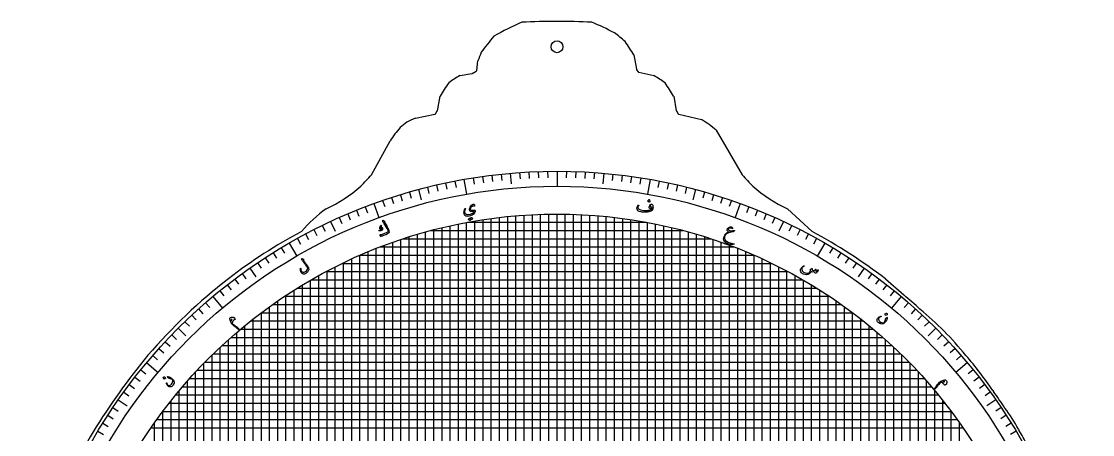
# Model space of a CAD drawing. Header units: millimetres. Extents: x -91 to 91, y -91 to 116.
# Drawn here: x -90.5 to 90.5, y 46 to 115.8 of the extents above; entities that cross this region are included whole.
import ezdxf

# ---------------------------------------------------------------- set-up
doc = ezdxf.new("R2010")
doc.units = ezdxf.units.MM
for name, color, linetype in [('CUT_INNER', 6, 'Continuous'), ('CUT_OUTER', 1, 'Continuous'), ('ENGRAVE', 7, 'Continuous'), ('ENGRAVE_FINE', 8, 'Continuous'), ('TEXT', 5, 'Continuous')]:
    doc.layers.add(name, color=color, linetype=linetype)

msp = doc.modelspace()

# ---------------------------------------------------------------- linework, layer by layer
at = {"layer": 'CUT_INNER'}
msp.add_circle((0, 111.5201), 1, dxfattribs=at)
at = {"layer": 'CUT_OUTER'}
for points in [[(-13.571, 107.5219), (-13.3567, 109.131), (-13.3558, 109.1353)], [(12.9646, 110.1482), (12.9654, 110.1446), (13.408, 107.7088)], [(-16.3927, 106.6609), (-16.389, 106.6617), (-14.3944, 106.9943)], [(-14.3447, 107.012), (-13.6453, 107.4114)], [(13.4355, 107.6456), (13.7184, 107.2682)], [(13.8066, 107.2116), (16.3357, 106.6618), (16.339, 106.661)], [(-20.2126, 100.7266), (-19.7677, 103.1703), (-19.7668, 103.1739)], [(19.7132, 103.1739), (19.714, 103.1703), (20.1589, 100.7266)], [(-23.9293, 99.4618), (-23.925, 99.463), (-20.6201, 100.1243)], [(-20.5209, 100.1942), (-20.2315, 100.6762)], [(20.1779, 100.6762), (20.4685, 100.1921)], [(20.5637, 100.1231), (24.4344, 99.2382), (24.438, 99.2371)], [(26.9122, 97.4372), (26.9143, 97.434), (31.2908, 89.9164), (31.3002, 89.9022)], [(-31.3579, 89.8973), (-31.3505, 89.9075), (-31.344, 89.9183), (-28.2062, 95.6336)], [(-33.1625, 87.9816), (-33.1534, 87.9892)], [(33.0988, 87.9892), (33.1079, 87.9815)], [(38.9443, 84.1671), (38.9479, 84.1648), (38.9511, 84.1621), (43.0982, 80.3506), (43.1099, 80.3409), (43.1225, 80.3324)], [(-43.1771, 80.3324), (-43.1645, 80.3409), (-43.1528, 80.3506)], [(55.4856, 72.3516), (58.6116, 69.6108)], [(73.6413, 53.4592), (73.7516, 53.3076)], [(77.9634, 46.9323), (78.0533, 46.7833)]]:
    msp.add_lwpolyline(points, dxfattribs=at)
for centre, radius, start, end in [((13.2759, 71.3484), 48.2956, 113.435707, 119.704569), ((-0.0276, -12.6557), 128.4514, 87.364646, 92.634712), ((-8.5389, 80.0714), 38.398, 61.636967, 67.946317), ((14.9912, 90.796), 34.1189, 138.737823, 144.523161), ((-1.4345, 98.3122), 19.1248, 47.43412, 54.38609), ((-9.3421, 97.2468), 25.7689, 30.043417, 36.011634), ((-0.6526, 105.09), 13.3317, 155.598756, 162.335926), ((-14.4191, 107.1423), 0.15, 279.466498, 299.730613), ((-13.7197, 107.5417), 0.15, 299.730613, 352.41143), ((13.5556, 107.7356), 0.15, 190.297429, 216.851373), ((13.8384, 107.3582), 0.15, 216.851373, 257.736063), ((3.6279, 89.574), 27.0605, 144.147671, 149.829693), ((-5.6034, 87.8884), 21.6521, 119.887588, 125.918921), ((3.597, 84.8821), 25.2325, 54.496649, 59.669827), ((-2.3998, 90.3985), 25.5381, 30.016514, 36.038682), ((-20.6495, 100.2714), 0.15, 281.315875, 329.022611), ((-20.3601, 100.7535), 0.15, 329.022611, 349.682173), ((20.3065, 100.7535), 0.15, 190.317827, 210.977389), ((20.5971, 100.2693), 0.15, 210.977389, 257.122481), ((-11.4588, 84.8392), 19.9247, 139.088721, 147.196513), ((-15.2396, 84.9446), 17.1666, 126.255185, 131.064306), ((-19.1272, 87.1252), 13.2383, 111.268617, 118.242256), ((7.8997, 73.9029), 30.2546, 51.066512, 56.863337), ((-56.2873, 111.556), 33.0238, 314.468744, 319.015735), ((48.9425, 104.687), 23.0182, 219.964056, 226.503589), ((-49.4321, 106.5003), 24.6504, 295.041999, 311.300756), ((49.3857, 106.5154), 24.6671, 228.70804, 244.957393), ((-24.3827, 64.0865), 24.8362, 126.048222, 139.091352), ((1.782, -2.8748), 94.5767, 118.383549, 127.30223), ((-1.7859, -2.8012), 94.4879, 52.690157, 61.622254), ((4.3668, -4.3089), 97.2912, 128.001266, 139.076135), ((0.7906, 0.9146), 89.7911, 47.601103, 49.912959), ((24.5699, 22.9173), 57.5731, 39.343478, 50.313144), ((21.5671, -15.0154), 117.3438, 140.627825, 148.391437), ((21.7013, 18.534), 62.5902, 33.917421, 40.781913), ((0.2776, 0.1968), 90.6598, 33.717281, 35.861354), ((55.2198, 35.0253), 25.6719, 27.633521, 37.130172), ((-13.0674, 6.2192), 76.7181, 148.3407, 159.668201), ((0.6612, 0.3881), 90.2333, 29.133298, 30.941981)]:
    msp.add_arc(centre, radius, start, end, dxfattribs=at)
at = {"layer": 'ENGRAVE'}
for points in [[(0, 90.5), (0, 87.9677)], [(-15.7152, 89.1251), (-15.2754, 86.6313)], [(-7.8876, 90.1556), (-7.73, 88.3538)], [(7.8876, 90.1556), (7.73, 88.3538)], [(15.7152, 89.1251), (15.2754, 86.6313)], [(-23.4231, 87.4163), (-22.955, 85.6692)], [(23.4231, 87.4163), (22.955, 85.6692)], [(-30.9528, 85.0422), (-30.0867, 82.6626)], [(0, -83.265), (0, 83.265)], [(30.9528, 85.0422), (30.0867, 82.6626)], [(-38.247, 82.0209), (-37.4825, 80.3816)], [(-13.8775, -82.1004), (-13.8775, 82.1004)], [(-6.9387, -82.9754), (-6.9387, 82.9754)], [(6.9387, -82.9754), (6.9387, 82.9754)], [(13.8775, -82.1004), (13.8775, 82.1004)], [(38.247, 82.0209), (37.4825, 80.3816)], [(-20.8163, -80.621), (-20.8163, 80.621)], [(20.8163, -80.621), (20.8163, 80.621)], [(-45.25, 78.3753), (-43.9839, 76.1823)], [(-27.755, -78.503), (-27.755, 78.503)], [(27.755, -78.503), (27.755, 78.503)], [(45.25, 78.3753), (43.9839, 76.1823)], [(-33.2771, 76.3263), (33.2771, 76.3263)], [(-34.6938, -75.6928), (-34.6938, 75.6928)], [(34.6938, -75.6928), (34.6938, 75.6928)], [(-51.9087, 74.1333), (-50.8712, 72.6516)], [(51.9087, 74.1333), (50.8712, 72.6516)], [(-41.6325, -72.1096), (-41.6325, 72.1096)], [(41.6325, -72.1096), (41.6325, 72.1096)], [(-58.1723, 69.327), (-56.5446, 67.3872)], [(-46.0265, 69.3875), (46.0265, 69.3875)], [(58.1723, 69.327), (56.5446, 67.3872)], [(-48.5712, -67.6306), (-48.5712, 67.6306)], [(48.5712, -67.6306), (48.5712, 67.6306)], [(-63.9932, 63.9932), (-62.7142, 62.7142)], [(63.9932, 63.9932), (62.7142, 62.7142)], [(-55.51, -62.0621), (-55.51, 62.0621)], [(-55.0746, 62.4488), (55.0746, 62.4488)], [(55.51, -62.0621), (55.51, 62.0621)], [(-69.327, 58.1723), (-67.3872, 56.5446)], [(69.327, 58.1723), (67.3872, 56.5446)], [(-62.4488, -55.0746), (-62.4488, 55.0746)], [(-62.0621, 55.51), (62.0621, 55.51)], [(62.4488, -55.0746), (62.4488, 55.0746)], [(-74.1333, 51.9087), (-72.6516, 50.8712)], [(74.1333, 51.9087), (72.6516, 50.8712)], [(-67.6306, 48.5712), (67.6306, 48.5712)]]:
    msp.add_lwpolyline(points, dxfattribs=at)
for radius in [90.5, 87.9677, 83.265]:
    msp.add_circle((0, 0), radius, dxfattribs=at)
at = {"layer": 'ENGRAVE_FINE'}
for points in [[(-17.2682, 88.8373), (-17.0611, 87.7719)], [(-14.1573, 89.3858), (-13.9875, 88.3139)], [(-12.5952, 89.6193), (-12.4441, 88.5446)], [(-11.0292, 89.8254), (-10.8969, 88.7483)], [(-9.4598, 90.0042), (-9.3464, 88.9249)], [(-6.313, 90.2795), (-6.2373, 89.1969)], [(-4.7364, 90.376), (-4.6796, 89.2922)], [(-3.1584, 90.4449), (-3.1205, 89.3603)], [(-1.5794, 90.4862), (-1.5605, 89.4011)], [(1.5794, 90.4862), (1.5605, 89.4011)], [(3.1584, 90.4449), (3.1205, 89.3603)], [(4.7364, 90.376), (4.6796, 89.2922)], [(6.313, 90.2795), (6.2373, 89.1969)], [(9.4598, 90.0042), (9.3464, 88.9249)], [(11.0292, 89.8254), (10.8969, 88.7483)], [(12.5952, 89.6193), (12.4441, 88.5446)], [(14.1573, 89.3858), (13.9875, 88.3139)], [(17.2682, 88.8373), (17.0611, 87.7719)], [(-24.9452, 86.9942), (-24.646, 85.951)], [(-21.8939, 87.8118), (-21.6314, 86.7587)], [(-20.3581, 88.1805), (-20.1139, 87.1231)], [(-18.816, 88.5224), (-18.5904, 87.4608)], [(18.816, 88.5224), (18.5904, 87.4608)], [(20.3581, 88.1805), (20.1139, 87.1231)], [(21.8939, 87.8118), (21.6314, 86.7587)], [(24.9452, 86.9942), (24.646, 85.951)], [(-29.4639, 85.5694), (-29.1106, 84.5433)], [(-27.966, 86.0706), (-27.6307, 85.0385)], [(-26.4596, 86.5456), (-26.1423, 85.5078)], [(26.4596, 86.5456), (26.1423, 85.5078)], [(27.966, 86.0706), (27.6307, 85.0385)], [(29.4639, 85.5694), (29.1106, 84.5433)], [(-35.3612, 83.3057), (-34.9371, 82.3067)], [(-33.9019, 83.9101), (-33.4954, 82.9039)], [(-32.4323, 84.489), (-32.0434, 83.4759)], [(32.4323, 84.489), (32.0434, 83.4759)], [(33.9019, 83.9101), (33.4954, 82.9039)], [(35.3612, 83.3057), (34.9371, 82.3067)], [(-36.8097, 82.6759), (-36.3683, 81.6844)], [(-16.653, -81.5827), (-16.653, 81.5827)], [(-15.2652, -81.8537), (-15.2652, 81.8537)], [(-15.1386, 81.8773), (15.1386, 81.8773)], [(-12.4897, -82.3229), (-12.4897, 82.3229)], [(-11.102, -82.5215), (-11.102, 82.5215)], [(-9.7142, -82.6964), (-9.7142, 82.6964)], [(-8.3265, -82.8476), (-8.3265, 82.8476)], [(-5.551, -83.0798), (-5.551, 83.0798)], [(-4.1633, -83.1609), (-4.1633, 83.1609)], [(-2.7755, -83.2187), (-2.7755, 83.2187)], [(-1.3878, -83.2534), (-1.3878, 83.2534)], [(1.3878, -83.2534), (1.3878, 83.2534)], [(2.7755, -83.2187), (2.7755, 83.2187)], [(4.1633, -83.1609), (4.1633, 83.1609)], [(5.551, -83.0798), (5.551, 83.0798)], [(8.3265, -82.8476), (8.3265, 82.8476)], [(9.7142, -82.6964), (9.7142, 82.6964)], [(11.102, -82.5215), (11.102, 82.5215)], [(12.4897, -82.3229), (12.4897, 82.3229)], [(15.2652, -81.8537), (15.2652, 81.8537)], [(16.653, -81.5827), (16.653, 81.5827)], [(36.8097, 82.6759), (36.3683, 81.6844)], [(-42.4872, 79.9068), (-41.9777, 78.9485)], [(-41.0861, 80.6361), (-40.5934, 79.6691)], [(-39.6726, 81.3409), (-39.1968, 80.3654)], [(-23.5918, -79.8529), (-23.5918, 79.8529)], [(-22.204, -80.2499), (-22.204, 80.2499)], [(-21.319, 80.4895), (21.319, 80.4895)], [(-19.4285, -80.9666), (-19.4285, 80.9666)], [(-18.0407, -81.2871), (-18.0407, 81.2871)], [(18.0407, -81.2871), (18.0407, 81.2871)], [(19.4285, -80.9666), (19.4285, 80.9666)], [(22.204, -80.2499), (22.204, 80.2499)], [(23.5918, -79.8529), (23.5918, 79.8529)], [(39.6726, 81.3409), (39.1968, 80.3654)], [(41.0861, 80.6361), (40.5934, 79.6691)], [(42.4872, 79.9068), (41.9777, 78.9485)], [(-43.8753, 79.1531), (-43.3491, 78.2039)], [(-29.1427, -77.9985), (-29.1427, 77.9985)], [(-26.3673, -78.9799), (-26.3673, 78.9799)], [(-25.9995, 79.1018), (25.9995, 79.1018)], [(-24.9795, -79.4297), (-24.9795, 79.4297)], [(24.9795, -79.4297), (24.9795, 79.4297)], [(26.3673, -78.9799), (26.3673, 78.9799)], [(29.1427, -77.9985), (29.1427, 77.9985)], [(43.8753, 79.1531), (43.3491, 78.2039)], [(-47.9577, 76.7484), (-47.3826, 75.828)], [(-46.6109, 77.5736), (-46.052, 76.6434)], [(-33.306, -76.3136), (-33.306, 76.3136)], [(-31.9183, -76.9044), (-31.9183, 76.9044)], [(-30.5305, -77.4658), (-30.5305, 77.4658)], [(-29.893, 77.714), (29.893, 77.714)], [(30.5305, -77.4658), (30.5305, 77.4658)], [(31.9183, -76.9044), (31.9183, 76.9044)], [(33.306, -76.3136), (33.306, 76.3136)], [(46.6109, 77.5736), (46.052, 76.6434)], [(47.9577, 76.7484), (47.3826, 75.828)], [(-50.607, 75.0279), (-50.0001, 74.1282)], [(-49.2898, 75.8997), (-48.6988, 74.9895)], [(-37.4693, -74.358), (-37.4693, 74.358)], [(-36.2944, 74.9385), (36.2944, 74.9385)], [(-36.0815, -75.0412), (-36.0815, 75.0412)], [(36.0815, -75.0412), (36.0815, 75.0412)], [(37.4693, -74.358), (37.4693, 74.358)], [(49.2898, 75.8997), (48.6988, 74.9895)], [(50.607, 75.0279), (50.0001, 74.1282)], [(-53.1946, 73.216), (-52.5567, 72.3381)], [(-40.2447, -72.8932), (-40.2447, 72.8932)], [(-39.0301, 73.5508), (39.0301, 73.5508)], [(-38.857, -73.6423), (-38.857, 73.6423)], [(38.857, -73.6423), (38.857, 73.6423)], [(40.2447, -72.8932), (40.2447, 72.8932)], [(53.1946, 73.216), (52.5567, 72.3381)], [(-55.7174, 71.315), (-55.0492, 70.4598)], [(-54.4643, 72.2765), (-53.8111, 71.4098)], [(-43.8626, 70.7752), (43.8626, 70.7752)], [(-43.0203, -71.2904), (-43.0203, 71.2904)], [(-41.5399, 72.163), (41.5399, 72.163)], [(43.0203, -71.2904), (43.0203, 71.2904)], [(54.4643, 72.2765), (53.8111, 71.4098)], [(55.7174, 71.315), (55.0492, 70.4598)], [(-56.9535, 70.3317), (-56.2705, 69.4883)], [(-45.7957, -69.54), (-45.7957, 69.54)], [(-44.408, -70.4343), (-44.408, 70.4343)], [(44.408, -70.4343), (44.408, 70.4343)], [(45.7957, -69.54), (45.7957, 69.54)], [(56.9535, 70.3317), (56.2705, 69.4883)], [(-60.5563, 67.2546), (-59.8301, 66.4481)], [(-59.3733, 68.3012), (-58.6614, 67.4822)], [(-48.053, 67.9998), (48.053, 67.9998)], [(-47.1835, -68.606), (-47.1835, 68.606)], [(47.1835, -68.606), (47.1835, 68.606)], [(59.3733, 68.3012), (58.6614, 67.4822)], [(60.5563, 67.2546), (59.8301, 66.4481)], [(-61.7209, 66.1875), (-60.9807, 65.3938)], [(-51.7577, 65.2242), (51.7577, 65.2242)], [(-51.3468, -65.5482), (-51.3468, 65.5482)], [(-49.959, -66.612), (-49.959, 66.612)], [(-49.959, 66.612), (49.959, 66.612)], [(49.959, -66.612), (49.959, 66.612)], [(51.3468, -65.5482), (51.3468, 65.5482)], [(61.7209, 66.1875), (60.9807, 65.3938)], [(-62.8666, 65.1003), (-62.1127, 64.3196)], [(-53.4599, 63.8365), (53.4599, 63.8365)], [(-52.7345, -64.437), (-52.7345, 64.437)], [(52.7345, -64.437), (52.7345, 64.437)], [(62.8666, 65.1003), (62.1127, 64.3196)], [(-66.1875, 61.7209), (-65.3938, 60.9807)], [(-65.1003, 62.8666), (-64.3196, 62.1127)], [(-54.1223, -63.2759), (-54.1223, 63.2759)], [(54.1223, -63.2759), (54.1223, 63.2759)], [(65.1003, 62.8666), (64.3196, 62.1127)], [(66.1875, 61.7209), (65.3938, 60.9807)], [(-67.2546, 60.5563), (-66.4481, 59.8301)], [(-56.8978, -60.7923), (-56.8978, 60.7923)], [(-56.6093, 61.061), (56.6093, 61.061)], [(56.8978, -60.7923), (56.8978, 60.7923)], [(67.2546, 60.5563), (66.4481, 59.8301)], [(-68.3012, 59.3733), (-67.4822, 58.6614)], [(-59.6733, -58.0703), (-59.6733, 58.0703)], [(-59.4631, 58.2855), (59.4631, 58.2855)], [(-58.2855, -59.4631), (-58.2855, 59.4631)], [(-58.0703, 59.6733), (58.0703, 59.6733)], [(58.2855, -59.4631), (58.2855, 59.4631)], [(59.6733, -58.0703), (59.6733, 58.0703)], [(68.3012, 59.3733), (67.4822, 58.6614)], [(-70.3317, 56.9535), (-69.4883, 56.2705)], [(-61.061, -56.6093), (-61.061, 56.6093)], [(-60.7923, 56.8978), (60.7923, 56.8978)], [(61.061, -56.6093), (61.061, 56.6093)], [(70.3317, 56.9535), (69.4883, 56.2705)], [(-72.2765, 54.4643), (-71.4098, 53.8111)], [(-71.315, 55.7174), (-70.4598, 55.0492)], [(71.315, 55.7174), (70.4598, 55.0492)], [(72.2765, 54.4643), (71.4098, 53.8111)], [(-73.216, 53.1946), (-72.3381, 52.5567)], [(-64.437, 52.7345), (64.437, 52.7345)], [(-63.8365, -53.4599), (-63.8365, 53.4599)], [(-63.2759, 54.1223), (63.2759, 54.1223)], [(63.8365, -53.4599), (63.8365, 53.4599)], [(73.216, 53.1946), (72.3381, 52.5567)], [(-65.5482, 51.3468), (65.5482, 51.3468)], [(-65.2242, -51.7577), (-65.2242, 51.7577)], [(65.2242, -51.7577), (65.2242, 51.7577)], [(-75.8997, 49.2898), (-74.9895, 48.6988)], [(-75.0279, 50.607), (-74.1282, 50.0001)], [(-66.612, -49.959), (-66.612, 49.959)], [(-66.612, 49.959), (66.612, 49.959)], [(66.612, -49.959), (66.612, 49.959)], [(75.0279, 50.607), (74.1282, 50.0001)], [(75.8997, 49.2898), (74.9895, 48.6988)], [(-76.7484, 47.9577), (-75.828, 47.3826)], [(-68.606, 47.1835), (68.606, 47.1835)], [(-67.9998, -48.053), (-67.9998, 48.053)], [(67.9998, -48.053), (67.9998, 48.053)], [(76.7484, 47.9577), (75.828, 47.3826)], [(-77.5736, 46.6109), (-76.6434, 46.052)], [(77.5736, 46.6109), (76.6434, 46.052)]]:
    msp.add_lwpolyline(points, dxfattribs=at)
at = {"layer": 'TEXT'}
for points in [[(15.5229, 85.7003), (15.5275, 85.7034), (15.5334, 85.7047), (15.5406, 85.7042), (15.5491, 85.7019), (15.6055, 85.6667), (15.6573, 85.6267), (15.7047, 85.582), (15.7474, 85.5325), (15.7512, 85.5254), (15.7522, 85.5189), (15.7505, 85.5129), (15.746, 85.5074), (15.5568, 85.3011), (15.5503, 85.2965), (15.543, 85.2964), (15.535, 85.3009), (15.5262, 85.3098), (15.5185, 85.3175), (15.5064, 85.3292), (15.4897, 85.345), (15.4686, 85.3646), (15.4425, 85.3884), (15.4111, 85.4162), (15.3744, 85.4482), (15.3323, 85.4843), (15.3269, 85.49), (15.3246, 85.4952), (15.3255, 85.4998), (15.3294, 85.5038)], [(-13.9992, 84.6032), (-14.1047, 84.6199), (-14.2165, 84.6026), (-14.3345, 84.5512), (-14.4584, 84.4659), (-14.5335, 84.3916), (-14.5923, 84.3083), (-14.6347, 84.2159), (-14.6607, 84.1144), (-14.6617, 84.0948), (-14.6586, 84.0752), (-14.6516, 84.0554), (-14.6407, 84.0356), (-14.5806, 83.9784), (-14.4904, 83.9429), (-14.3701, 83.9292), (-14.2197, 83.937), (-14.0715, 83.946), (-13.9611, 83.9354), (-13.8884, 83.9053), (-13.8535, 83.856), (-13.8321, 83.7441), (-13.8375, 83.6405), (-13.8697, 83.545), (-13.9286, 83.4578), (-14.1288, 83.2634), (-14.35, 83.1071), (-14.5923, 82.9886), (-14.8562, 82.9079), (-15.1542, 82.8754), (-15.3909, 82.9245), (-15.5667, 83.056), (-15.6816, 83.27), (-15.7093, 83.3941), (-15.7169, 83.5331), (-15.7044, 83.687), (-15.6715, 83.8558), (-15.6579, 83.9035), (-15.6435, 83.9499), (-15.6281, 83.9948), (-15.6119, 84.0382), (-15.5947, 84.0805), (-15.5762, 84.1218), (-15.5566, 84.1621), (-15.5357, 84.2014), (-15.5237, 84.2183), (-15.5117, 84.2264), (-15.4997, 84.2259), (-15.4877, 84.2166), (-15.4796, 84.2038), (-15.4757, 84.1903), (-15.476, 84.1759), (-15.4806, 84.1608), (-15.5692, 83.9343), (-15.6098, 83.7372), (-15.6026, 83.5696), (-15.548, 83.4315), (-15.4306, 83.2971), (-15.2799, 83.2146), (-15.0958, 83.184), (-14.8781, 83.205), (-14.607, 83.2758), (-14.369, 83.376), (-14.1639, 83.5058), (-13.9915, 83.6655), (-13.9817, 83.6782), (-13.9791, 83.6897), (-13.9837, 83.7), (-13.9957, 83.709), (-14.0401, 83.7222), (-14.1142, 83.7271), (-14.218, 83.7238), (-14.3514, 83.7121), (-14.4881, 83.7055), (-14.5957, 83.7189), (-14.6742, 83.7523), (-14.7236, 83.8058), (-14.754, 83.8734), (-14.7721, 83.9469), (-14.7777, 84.026), (-14.7709, 84.1109), (-14.7303, 84.2825), (-14.6606, 84.446), (-14.5617, 84.6014), (-14.4336, 84.7485), (-14.3988, 84.7841), (-14.3645, 84.8156), (-14.3308, 84.8431), (-14.2975, 84.8665), (-14.2649, 84.886), (-14.2333, 84.9018), (-14.2027, 84.9138), (-14.173, 84.9221), (-14.053, 84.9308), (-13.972, 84.8914), (-13.9302, 84.8041), (-13.9275, 84.6688), (-13.9359, 84.6309), (-13.9507, 84.6073), (-13.9717, 84.5981), (-13.9992, 84.6032)], [(15.9532, 84.9422), (16.0158, 84.935), (16.0728, 84.8998), (16.124, 84.8367), (16.1694, 84.7457), (16.2036, 84.632), (16.221, 84.5009), (16.2218, 84.3522), (16.206, 84.1861), (16.1964, 84.1267), (16.1818, 84.0725), (16.1622, 84.0237), (16.1378, 83.9801), (16.0652, 83.8978), (15.9667, 83.8247), (15.8425, 83.7608), (15.6925, 83.7059), (15.6094, 83.6829), (15.5243, 83.6623), (15.4372, 83.6442), (15.348, 83.6286), (15.2566, 83.6156), (15.1627, 83.605), (15.0664, 83.5969), (14.9677, 83.5914), (14.869, 83.5881), (14.7728, 83.5869), (14.6793, 83.5876), (14.5883, 83.5904), (14.4996, 83.5954), (14.4132, 83.6029), (14.329, 83.613), (14.247, 83.6255), (13.9106, 83.7108), (13.6744, 83.8419), (13.5383, 84.0198), (13.5026, 84.2449), (13.5085, 84.2949), (13.5204, 84.351), (13.5385, 84.4133), (13.5627, 84.4816), (13.5961, 84.5556), (13.6374, 84.626), (13.6864, 84.6927), (13.7432, 84.7558), (13.7513, 84.7628), (13.7602, 84.7673), (13.7698, 84.7692), (13.7803, 84.7687), (13.7899, 84.7658), (13.7972, 84.7605), (13.8021, 84.7527), (13.8046, 84.7427), (13.8048, 84.7319), (13.8029, 84.7224), (13.7987, 84.714), (13.7924, 84.7067), (13.6824, 84.5567), (13.6321, 84.4215), (13.6411, 84.3012), (13.7092, 84.1957), (13.8764, 84.0699), (14.0961, 83.9752), (14.3684, 83.9113), (14.6936, 83.8775), (14.8381, 83.8731), (14.9841, 83.8752), (15.1316, 83.884), (15.2806, 83.8994), (15.4309, 83.9214), (15.5825, 83.9501), (15.7353, 83.9855), (15.8894, 84.0275), (15.9727, 84.0563), (16.0383, 84.092), (16.0863, 84.1347), (16.1164, 84.1843), (16.1127, 84.2231), (16.1023, 84.26), (16.085, 84.2951), (16.061, 84.3282), (16.0578, 84.3302), (16.0532, 84.3289), (16.0471, 84.3243), (16.0397, 84.3164), (15.982, 84.254), (15.9223, 84.2101), (15.8606, 84.1849), (15.7969, 84.1782), (15.6864, 84.1973), (15.6074, 84.2452), (15.56, 84.3222), (15.5441, 84.4282), (15.5609, 84.5161), (15.6102, 84.6182), (15.6923, 84.7345), (15.8071, 84.8648), (15.8416, 84.8959), (15.8774, 84.9191), (15.9146, 84.9346), (15.9532, 84.9422)], [(15.9059, 84.5036), (15.9199, 84.5153), (15.9258, 84.5284), (15.9235, 84.5431), (15.9132, 84.5594), (15.867, 84.6026), (15.8222, 84.6193), (15.7788, 84.6095), (15.7369, 84.5733), (15.73, 84.5611), (15.7269, 84.5498), (15.7276, 84.5394), (15.732, 84.5298), (15.7701, 84.4946), (15.8118, 84.4784), (15.857, 84.4815), (15.9059, 84.5036)], [(-29.3663, 82.2066), (-29.3382, 82.1812), (-29.3099, 82.1576), (-29.2815, 82.136), (-29.2529, 82.1163), (-29.224, 82.0985), (-29.1946, 82.0828), (-29.1646, 82.0692), (-29.1341, 82.0576), (-29.1212, 82.0496), (-29.1135, 82.0376), (-29.1113, 82.0216), (-29.1143, 82.0017), (-29.1368, 81.8944), (-29.1387, 81.883), (-29.1395, 81.8736), (-29.1394, 81.8662), (-29.1383, 81.8608), (-29.0045, 81.6399), (-28.8855, 81.4396), (-28.781, 81.26), (-28.6912, 81.101), (-28.6162, 80.9629), (-28.5561, 80.8457), (-28.5109, 80.7495), (-28.4806, 80.6743), (-28.4297, 80.5302), (-28.4162, 80.4836), (-28.4048, 80.4361), (-28.3955, 80.3876), (-28.3883, 80.3381), (-28.3835, 80.2876), (-28.3811, 80.236), (-28.3812, 80.1834), (-28.3838, 80.1296), (-28.4471, 80.0287), (-28.6241, 79.9124), (-28.9143, 79.7799), (-29.3175, 79.6299), (-29.4452, 79.5877), (-29.5645, 79.5518), (-29.6753, 79.5222), (-29.7779, 79.4989), (-29.7882, 79.4994), (-29.7966, 79.5026), (-29.8033, 79.5087), (-29.808, 79.5175), (-29.8274, 79.5613), (-29.8448, 79.6012), (-29.8601, 79.6373), (-29.8733, 79.6696), (-29.8847, 79.6984), (-29.8942, 79.7242), (-29.902, 79.7469), (-29.908, 79.7665), (-29.9108, 79.7778), (-29.9092, 79.7852), (-29.9033, 79.7889), (-29.8931, 79.7887), (-29.8173, 79.7936), (-29.7239, 79.8112), (-29.6128, 79.8414), (-29.484, 79.8843), (-29.1038, 80.0238), (-28.8123, 80.1497), (-28.6098, 80.263), (-28.4966, 80.3643), (-28.5285, 80.4537), (-28.6044, 80.6098), (-28.7244, 80.8326), (-28.8887, 81.122), (-29.0562, 81.4106), (-29.1841, 81.6284), (-29.2723, 81.7755), (-29.3205, 81.852), (-29.3344, 81.8727), (-29.3475, 81.8921), (-29.3596, 81.9101), (-29.3709, 81.9267), (-29.3812, 81.9419), (-29.3904, 81.9553), (-29.3987, 81.9671), (-29.4059, 81.9772), (-29.4198, 81.9997), (-29.429, 82.0227), (-29.4332, 82.0463), (-29.4325, 82.0703), (-29.4155, 82.2023), (-29.4135, 82.2115), (-29.4102, 82.2183), (-29.4056, 82.2226), (-29.3997, 82.2245), (-29.3912, 82.2232), (-29.3828, 82.2198), (-29.3745, 82.2143), (-29.3663, 82.2066)], [(-14.5513, 82.6833), (-14.5482, 82.6878), (-14.5433, 82.6911), (-14.5367, 82.693), (-14.5282, 82.6937), (-14.4965, 82.6876), (-14.4656, 82.6802), (-14.4354, 82.6714), (-14.4059, 82.6613), (-14.377, 82.6497), (-14.3484, 82.6365), (-14.32, 82.6216), (-14.292, 82.6051), (-14.2862, 82.5996), (-14.283, 82.5932), (-14.2823, 82.586), (-14.2842, 82.578), (-14.3881, 82.3193), (-14.3915, 82.3155), (-14.3973, 82.3145), (-14.4056, 82.3162), (-14.4162, 82.3207), (-14.4238, 82.3252), (-14.4359, 82.3311), (-14.4524, 82.3384), (-14.4735, 82.3471), (-14.4993, 82.3573), (-14.5301, 82.3692), (-14.5658, 82.3828), (-14.6065, 82.398), (-14.6885, 82.1965), (-14.6927, 82.19), (-14.6992, 82.1875), (-14.708, 82.1889), (-14.719, 82.1942), (-14.7286, 82.1989), (-14.7435, 82.2057), (-14.7639, 82.2147), (-14.7898, 82.2259), (-14.8214, 82.2392), (-14.8593, 82.2546), (-14.9033, 82.272), (-14.9536, 82.2914), (-14.9591, 82.2951), (-14.962, 82.2994), (-14.9623, 82.3041), (-14.9599, 82.3092), (-14.853, 82.56), (-14.8499, 82.5645), (-14.845, 82.5677), (-14.8384, 82.5697), (-14.83, 82.5704), (-14.8032, 82.5666), (-14.777, 82.5613), (-14.7513, 82.5545), (-14.7261, 82.5462), (-14.7015, 82.5367), (-14.6774, 82.526), (-14.6539, 82.5142), (-14.6311, 82.5014)], [(-29.746, 81.3796), (-29.7402, 81.3809), (-29.7345, 81.3805), (-29.7291, 81.3783), (-29.7239, 81.3744), (-29.7211, 81.3703), (-29.7189, 81.3655), (-29.7174, 81.36), (-29.7164, 81.3539), (-29.7219, 81.1759), (-29.7238, 81.1574), (-29.7273, 81.1424), (-29.7325, 81.1309), (-29.7395, 81.123), (-29.7729, 81.0989), (-29.7995, 81.0735), (-29.8193, 81.0469), (-29.8323, 81.0191), (-29.8325, 81.007), (-29.8228, 80.9977), (-29.8032, 80.9912), (-29.7737, 80.9875), (-29.7551, 80.9879), (-29.736, 80.9888), (-29.7166, 80.9904), (-29.6967, 80.9925), (-29.6762, 80.9952), (-29.6549, 80.9986), (-29.6329, 81.0028), (-29.61, 81.0076), (-29.5237, 81.004), (-29.4765, 80.9492), (-29.4684, 80.8433), (-29.4992, 80.6861), (-29.5172, 80.6362), (-29.5376, 80.5949), (-29.5602, 80.5623), (-29.5852, 80.5384), (-29.6154, 80.5196), (-29.6596, 80.5002), (-29.7178, 80.4802), (-29.7899, 80.4596), (-29.8269, 80.4498), (-29.8626, 80.4417), (-29.8968, 80.4355), (-29.9296, 80.431), (-29.9608, 80.4277), (-29.9901, 80.4251), (-30.0176, 80.4231), (-30.0433, 80.4219), (-30.0603, 80.4245), (-30.0738, 80.4296), (-30.0836, 80.4374), (-30.0898, 80.4478), (-30.0922, 80.46), (-30.0898, 80.4703), (-30.0825, 80.4786), (-30.0702, 80.4851), (-30.0303, 80.5031), (-29.9847, 80.5228), (-29.9334, 80.5441), (-29.8765, 80.5671), (-29.7703, 80.61), (-29.6888, 80.6473), (-29.632, 80.6792), (-29.5999, 80.7057), (-29.5964, 80.711), (-29.5955, 80.7165), (-29.5972, 80.7223), (-29.6015, 80.7284), (-29.6057, 80.7317), (-29.6119, 80.7337), (-29.6201, 80.7346), (-29.6305, 80.7344), (-29.7235, 80.7235), (-29.763, 80.7205), (-29.7984, 80.7224), (-29.8298, 80.7291), (-29.8571, 80.7406), (-29.8825, 80.7566), (-29.9011, 80.7759), (-29.913, 80.7985), (-29.9182, 80.8244), (-29.9254, 81.0097), (-29.8991, 81.164), (-29.8393, 81.2873), (-29.746, 81.3796)], [(29.3549, 81.1402), (29.4059, 81.1358), (29.4562, 81.1168), (29.5057, 81.083), (29.5545, 81.0345), (29.5779, 81.006), (29.5988, 80.9781), (29.6172, 80.9509), (29.6332, 80.9244), (29.6467, 80.8988), (29.6579, 80.8742), (29.6668, 80.8507), (29.6733, 80.8283), (29.6757, 80.8079), (29.6683, 80.7986), (29.6511, 80.8003), (29.6242, 80.8131), (29.452, 80.8893), (29.2744, 80.9106), (29.0918, 80.877), (28.9046, 80.7884), (28.8975, 80.7808), (28.8943, 80.7714), (28.8951, 80.7602), (28.8998, 80.7471), (28.9785, 80.6282), (29.0755, 80.5331), (29.191, 80.4619), (29.325, 80.4144), (29.3507, 80.4104), (29.3859, 80.4104), (29.4304, 80.4145), (29.4844, 80.4225), (29.5845, 80.4422), (29.673, 80.4595), (29.7498, 80.4744), (29.815, 80.4868), (29.8685, 80.497), (29.9102, 80.5047), (29.9403, 80.5102), (29.9586, 80.5134), (29.9826, 80.5121), (29.9919, 80.5018), (29.9866, 80.4824), (29.9665, 80.4538), (29.9039, 80.3827), (29.8533, 80.3312), (29.8146, 80.2995), (29.7878, 80.2874), (29.7168, 80.2811), (29.6407, 80.2715), (29.5595, 80.2586), (29.4731, 80.2423), (29.3817, 80.2226), (29.2852, 80.1994), (29.1835, 80.1729), (29.0769, 80.1429), (28.8527, 80.0533), (28.6606, 79.9225), (28.5004, 79.7506), (28.3721, 79.538), (28.3253, 79.4139), (28.3035, 79.2909), (28.3064, 79.1689), (28.334, 79.0481), (28.4432, 78.8601), (28.6405, 78.687), (28.9259, 78.5281), (29.2993, 78.3825), (29.3587, 78.3644), (29.4231, 78.3461), (29.4925, 78.3275), (29.567, 78.3086), (29.6463, 78.2896), (29.7304, 78.2709), (29.8193, 78.2523), (29.913, 78.2338), (29.9288, 78.2297), (29.9397, 78.2245), (29.9457, 78.2182), (29.9467, 78.2109), (29.9214, 78.1868), (29.8477, 78.1636), (29.7258, 78.1412), (29.5558, 78.1194), (29.4543, 78.1105), (29.3675, 78.1079), (29.2953, 78.1119), (29.2379, 78.1224), (29.0317, 78.1818), (28.8489, 78.2469), (28.6893, 78.3181), (28.553, 78.3952), (28.3165, 78.5993), (28.1834, 78.8362), (28.1538, 79.1064), (28.2285, 79.4103), (28.3711, 79.7065), (28.5441, 79.951), (28.7476, 80.1433), (28.982, 80.2834), (28.8931, 80.3688), (28.8241, 80.4479), (28.7751, 80.5205), (28.7461, 80.5867), (28.7406, 80.6112), (28.7397, 80.6362), (28.7436, 80.6615), (28.7521, 80.6872), (28.7867, 80.7523), (28.8256, 80.8117), (28.8687, 80.8654), (28.916, 80.9135), (29.0283, 81.0042), (29.1389, 81.0722), (29.2478, 81.1175), (29.3549, 81.1402)], [(-43.1421, 75.7522), (-43.142, 75.7633), (-43.1391, 75.7727), (-43.1335, 75.7806), (-43.1252, 75.7869), (-43.1154, 75.7905), (-43.1051, 75.7903), (-43.0946, 75.7862), (-43.0837, 75.7783), (-43.0226, 75.7307), (-42.9646, 75.6926), (-42.9097, 75.6638), (-42.858, 75.6446), (-42.8413, 75.6365), (-42.8301, 75.6227), (-42.8243, 75.6032), (-42.8238, 75.5779), (-42.8253, 75.5647), (-42.8265, 75.5521), (-42.8277, 75.5401), (-42.8286, 75.5285), (-42.8296, 75.5177), (-42.8305, 75.5077), (-42.8315, 75.4987), (-42.8326, 75.4904), (-42.8338, 75.4758), (-42.8319, 75.4604), (-42.8267, 75.444), (-42.8183, 75.4268), (-42.7884, 75.3818), (-42.7551, 75.3331), (-42.7184, 75.2808), (-42.6782, 75.2248), (-42.6348, 75.1651), (-42.5883, 75.1014), (-42.5387, 75.034), (-42.4861, 74.9626), (-42.4324, 74.8921), (-42.3826, 74.8255), (-42.3366, 74.7627), (-42.2944, 74.7038), (-42.2557, 74.6488), (-42.2202, 74.5975), (-42.188, 74.55), (-42.1591, 74.5062), (-42.0792, 74.3733), (-42.018, 74.2394), (-41.9752, 74.1043), (-41.951, 73.9681), (-41.9521, 73.8794), (-41.9773, 73.7837), (-42.0264, 73.681), (-42.0994, 73.5713), (-42.1858, 73.4654), (-42.2725, 73.3757), (-42.3595, 73.3023), (-42.4469, 73.2452), (-42.6909, 73.1452), (-42.9027, 73.1365), (-43.0826, 73.2194), (-43.2305, 73.3942), (-43.3042, 73.5461), (-43.3497, 73.7104), (-43.3671, 73.8872), (-43.356, 74.0765), (-43.3537, 74.0884), (-43.3493, 74.0976), (-43.3428, 74.1039), (-43.3341, 74.1073), (-43.3238, 74.1091), (-43.3149, 74.1086), (-43.3075, 74.106), (-43.3015, 74.1011), (-43.2944, 74.0929), (-43.2895, 74.0837), (-43.2868, 74.0738), (-43.2864, 74.063), (-43.278, 73.9064), (-43.2606, 73.779), (-43.2344, 73.6807), (-43.1994, 73.6115), (-43.0703, 73.494), (-42.9148, 73.4502), (-42.7328, 73.4797), (-42.5241, 73.5825), (-42.3542, 73.7068), (-42.2261, 73.8411), (-42.1398, 73.9857), (-42.0954, 74.1408), (-42.1244, 74.187), (-42.1595, 74.2402), (-42.2006, 74.3006), (-42.2478, 74.3681), (-42.3013, 74.4427), (-42.3614, 74.5246), (-42.4282, 74.6137), (-42.5016, 74.71), (-42.5761, 74.81), (-42.649, 74.9087), (-42.7203, 75.006), (-42.79, 75.1021), (-42.8578, 75.1969), (-42.9238, 75.2906), (-42.9877, 75.3831), (-43.0497, 75.4746), (-43.1132, 75.5604), (-43.1187, 75.5712), (-43.1228, 75.5819), (-43.1254, 75.5925), (-43.1266, 75.603)], [(44.0685, 73.8365), (44.0802, 73.8454), (44.0913, 73.8501), (44.1017, 73.8507), (44.1114, 73.8472), (44.1219, 73.8391), (44.1291, 73.8293), (44.133, 73.8179), (44.1337, 73.8048), (44.129, 73.7622), (44.1151, 73.7142), (44.092, 73.6607), (44.0598, 73.6019), (43.9976, 73.5114), (43.9266, 73.4326), (43.8466, 73.3655), (43.7579, 73.31), (43.7323, 73.2991), (43.7081, 73.2934), (43.685, 73.2928), (43.6633, 73.2974), (43.5954, 73.3321), (43.5318, 73.3855), (43.4724, 73.4576), (43.4173, 73.5484), (43.2944, 73.4953), (43.1776, 73.4806), (43.0668, 73.5042), (42.9619, 73.5662), (42.9253, 73.5114), (42.8884, 73.4597), (42.8514, 73.411), (42.8141, 73.3654), (42.7764, 73.3225), (42.7381, 73.282), (42.6992, 73.2439), (42.6596, 73.2081), (42.5811, 73.1478), (42.4949, 73.1001), (42.4009, 73.065), (42.2992, 73.0424), (42.0836, 73.0274), (41.8771, 73.0481), (41.6794, 73.1045), (41.4905, 73.1966), (41.3007, 73.3412), (41.1794, 73.5071), (41.1266, 73.6945), (41.1424, 73.9038), (41.1653, 73.9695), (41.203, 74.0413), (41.2556, 74.1191), (41.3231, 74.2029), (41.4052, 74.2902), (41.5002, 74.3756), (41.6081, 74.4591), (41.729, 74.5407), (41.7376, 74.5453), (41.746, 74.5473), (41.7544, 74.5466), (41.7626, 74.5433), (41.7699, 74.5384), (41.7754, 74.5326), (41.7791, 74.5261), (41.781, 74.5187), (41.7801, 74.51), (41.7771, 74.5022), (41.7717, 74.4951), (41.7642, 74.4888), (41.6068, 74.3783), (41.4905, 74.2801), (41.415, 74.1943), (41.3804, 74.121), (41.3616, 73.9272), (41.4053, 73.754), (41.5116, 73.6014), (41.6803, 73.469), (41.9474, 73.3389), (42.203, 73.2799), (42.4477, 73.292), (42.6819, 73.3756), (42.7443, 73.4841), (42.7932, 73.6086), (42.8283, 73.7492), (42.8496, 73.9058), (42.8505, 73.9224), (42.8536, 73.936), (42.8589, 73.9464), (42.8665, 73.9537), (42.8985, 73.9754), (42.9287, 73.9956), (42.9572, 74.0143), (42.9839, 74.0316), (43.0087, 74.0471), (43.0314, 74.0604), (43.0519, 74.0716), (43.0703, 74.0806), (43.0795, 74.0836), (43.0869, 74.0827), (43.0924, 74.0779), (43.0962, 74.0692), (43.0974, 74.0635), (43.0988, 74.055), (43.1004, 74.0437), (43.1021, 74.0296), (43.1037, 74.0129), (43.1048, 73.9938), (43.1054, 73.9723), (43.1054, 73.9483), (43.1066, 73.9016), (43.11, 73.8662), (43.1154, 73.8423), (43.123, 73.8297), (43.1896, 73.7829), (43.2666, 73.7538), (43.3541, 73.7424), (43.4521, 73.7488), (43.4961, 73.7654), (43.5517, 73.8023), (43.6189, 73.8595), (43.6976, 73.937), (43.7052, 73.9444), (43.7139, 73.9492), (43.7239, 73.9514), (43.7351, 73.9511), (43.7448, 73.9494), (43.753, 73.946), (43.7597, 73.9407), (43.7648, 73.9336), (43.7652, 73.9107), (43.7504, 73.8769), (43.7204, 73.8321), (43.6753, 73.7763), (43.71, 73.7109), (43.7551, 73.6547), (43.8106, 73.6076), (43.8765, 73.5697), (43.8873, 73.5898), (43.8943, 73.6072), (43.8974, 73.6219), (43.8966, 73.634), (43.8947, 73.646), (43.8954, 73.6565), (43.8989, 73.6653), (43.905, 73.6725)], [(-55.0869, 65.0593), (-55.1126, 65.1028), (-55.1372, 65.147), (-55.1605, 65.192), (-55.1827, 65.2377), (-55.2032, 65.2841), (-55.2214, 65.3311), (-55.2373, 65.3788), (-55.2509, 65.4272), (-55.2691, 65.5202), (-55.2741, 65.6003), (-55.2662, 65.6674), (-55.2451, 65.7216), (-55.1944, 65.7818), (-55.1188, 65.8245), (-55.0184, 65.8498), (-54.8933, 65.8575), (-54.8567, 65.857), (-54.8202, 65.8554), (-54.7839, 65.8526), (-54.7477, 65.8488), (-54.7114, 65.844), (-54.6749, 65.8383), (-54.6383, 65.8317), (-54.6014, 65.8243), (-54.5813, 65.819), (-54.5644, 65.8114), (-54.5508, 65.8017), (-54.5404, 65.7898), (-54.5079, 65.7341), (-54.4791, 65.6842), (-54.4541, 65.64), (-54.4328, 65.6015), (-54.4155, 65.5694), (-54.4024, 65.5442), (-54.3935, 65.5258), (-54.3888, 65.5144), (-54.3866, 65.4975), (-54.39, 65.483), (-54.3989, 65.471), (-54.4135, 65.4614), (-54.6201, 65.3334), (-54.7677, 65.1837), (-54.8561, 65.0129), (-54.8854, 64.8213), (-54.8831, 64.8028), (-54.8776, 64.787), (-54.8689, 64.774), (-54.8569, 64.7637), (-54.6795, 64.6385), (-54.4985, 64.5051), (-54.3139, 64.3635), (-54.1258, 64.2136), (-53.8806, 64.0052), (-53.7169, 63.8444), (-53.6343, 63.7314), (-53.6328, 63.6665), (-53.6479, 63.6588), (-53.6675, 63.6617), (-53.6915, 63.6751), (-53.7199, 63.6991), (-53.7749, 63.7527), (-53.8338, 63.807), (-53.8969, 63.8619), (-53.964, 63.9175), (-54.0348, 63.9738), (-54.1089, 64.031), (-54.1862, 64.0889), (-54.2667, 64.1477), (-54.537, 64.3446), (-54.7437, 64.507), (-54.8866, 64.635), (-54.9655, 64.7288), (-54.9957, 64.778), (-55.0213, 64.8251), (-55.0424, 64.8703), (-55.059, 64.9133), (-55.0714, 64.954), (-55.0802, 64.9919), (-55.0854, 65.027), (-55.0869, 65.0593)], [(-55.0377, 65.252), (-55.0234, 65.2798), (-55.0072, 65.3078), (-54.9893, 65.336), (-54.9695, 65.3645), (-54.948, 65.3932), (-54.9249, 65.4218), (-54.9004, 65.4504), (-54.8742, 65.4791), (-54.9421, 65.4759), (-54.9949, 65.4664), (-55.0329, 65.4505), (-55.0558, 65.4284), (-55.0728, 65.3899), (-55.0755, 65.3476), (-55.0638, 65.3017), (-55.0377, 65.252)], [(55.8321, 65.7932), (55.8182, 65.7361), (55.8021, 65.6776), (55.7839, 65.6179), (55.7635, 65.5569), (55.7404, 65.4947), (55.7141, 65.4311), (55.6845, 65.3661), (55.6517, 65.2998), (55.6171, 65.2354), (55.5802, 65.1738), (55.541, 65.1148), (55.4995, 65.0587), (55.4555, 65.0051), (55.4091, 64.9539), (55.36, 64.9051), (55.3085, 64.8588), (55.2502, 64.8137), (55.1912, 64.7763), (55.1318, 64.7466), (55.0717, 64.7245), (54.9082, 64.6969), (54.7385, 64.7137), (54.5626, 64.7747), (54.3802, 64.8799), (54.2628, 64.9732), (54.1748, 65.0727), (54.1161, 65.1786), (54.0866, 65.2909), (54.0873, 65.4032), (54.1144, 65.5129), (54.1678, 65.6199), (54.2477, 65.7243), (54.3499, 65.8204), (54.4641, 65.8995), (54.5902, 65.9617), (54.7283, 66.0067), (54.7468, 66.0097), (54.761, 66.008), (54.7708, 66.0019), (54.7764, 65.9912), (54.7782, 65.977), (54.7717, 65.9647), (54.7571, 65.954), (54.7342, 65.9452), (54.576, 65.8755), (54.4576, 65.7926), (54.379, 65.6964), (54.3401, 65.5872), (54.3401, 65.4737), (54.3789, 65.3604), (54.4564, 65.2471), (54.5726, 65.1336), (54.7349, 65.0226), (54.9015, 64.9496), (55.0727, 64.9148), (55.2486, 64.918), (55.2533, 64.9193), (55.2587, 64.9227), (55.2648, 64.928), (55.2715, 64.9353), (55.3188, 64.9978), (55.3652, 65.0778), (55.4106, 65.1756), (55.4551, 65.291), (55.4756, 65.3507), (55.494, 65.4068), (55.5103, 65.4593), (55.5245, 65.5082), (55.5364, 65.5535), (55.5456, 65.595), (55.5523, 65.633), (55.5563, 65.6672), (55.5591, 65.6845), (55.5642, 65.6984), (55.5715, 65.7088), (55.581, 65.7158), (55.8022, 65.8309), (55.8176, 65.8355), (55.8278, 65.8307), (55.8326, 65.8166), (55.8321, 65.7932)], [(55.6868, 66.5276), (55.6924, 66.528), (55.6981, 66.5263), (55.7041, 66.5223), (55.7103, 66.5161), (55.7417, 66.4577), (55.7668, 66.3975), (55.7856, 66.3353), (55.7981, 66.2713), (55.7979, 66.2633), (55.7955, 66.2571), (55.791, 66.2527), (55.7844, 66.2501), (55.5183, 66.1642), (55.5105, 66.1634), (55.5042, 66.1669), (55.4994, 66.1747), (55.4962, 66.1868), (55.4934, 66.1973), (55.4887, 66.2135), (55.482, 66.2353), (55.4734, 66.2628), (55.4626, 66.2963), (55.4492, 66.3359), (55.4333, 66.3818), (55.4148, 66.4338), (55.4129, 66.4414), (55.4135, 66.4471), (55.4165, 66.4507), (55.4219, 66.4522)], [(-66.5276, 55.6868), (-66.528, 55.6924), (-66.5263, 55.6981), (-66.5223, 55.7041), (-66.5161, 55.7103), (-66.4577, 55.7417), (-66.3975, 55.7668), (-66.3353, 55.7856), (-66.2713, 55.7981), (-66.2633, 55.7979), (-66.2571, 55.7955), (-66.2527, 55.791), (-66.2501, 55.7844), (-66.1642, 55.5183), (-66.1634, 55.5105), (-66.1669, 55.5042), (-66.1747, 55.4994), (-66.1868, 55.4962), (-66.1973, 55.4934), (-66.2135, 55.4887), (-66.2353, 55.482), (-66.2628, 55.4734), (-66.2963, 55.4626), (-66.3359, 55.4492), (-66.3818, 55.4333), (-66.4338, 55.4148), (-66.4414, 55.4129), (-66.4471, 55.4135), (-66.4507, 55.4165), (-66.4522, 55.4219)], [(-65.7932, 55.8321), (-65.7361, 55.8182), (-65.6776, 55.8021), (-65.6179, 55.7839), (-65.5569, 55.7635), (-65.4947, 55.7404), (-65.4311, 55.7141), (-65.3661, 55.6845), (-65.2998, 55.6517), (-65.2354, 55.6171), (-65.1738, 55.5802), (-65.1148, 55.541), (-65.0587, 55.4995), (-65.0051, 55.4555), (-64.9539, 55.4091), (-64.9051, 55.36), (-64.8588, 55.3085), (-64.8137, 55.2502), (-64.7763, 55.1912), (-64.7466, 55.1318), (-64.7245, 55.0717), (-64.6969, 54.9082), (-64.7137, 54.7385), (-64.7747, 54.5626), (-64.8799, 54.3802), (-64.9732, 54.2628), (-65.0727, 54.1748), (-65.1786, 54.1161), (-65.2909, 54.0866), (-65.4032, 54.0873), (-65.5129, 54.1144), (-65.6199, 54.1678), (-65.7243, 54.2477), (-65.8204, 54.3499), (-65.8995, 54.4641), (-65.9617, 54.5902), (-66.0067, 54.7283), (-66.0097, 54.7468), (-66.008, 54.761), (-66.0019, 54.7708), (-65.9912, 54.7764), (-65.977, 54.7782), (-65.9647, 54.7717), (-65.954, 54.7571), (-65.9452, 54.7342), (-65.8755, 54.576), (-65.7926, 54.4576), (-65.6964, 54.379), (-65.5872, 54.3401), (-65.4737, 54.3401), (-65.3604, 54.3789), (-65.2471, 54.4564), (-65.1336, 54.5726), (-65.0226, 54.7349), (-64.9496, 54.9015), (-64.9148, 55.0727), (-64.918, 55.2486), (-64.9193, 55.2533), (-64.9227, 55.2587), (-64.928, 55.2648), (-64.9353, 55.2715), (-64.9978, 55.3188), (-65.0778, 55.3652), (-65.1756, 55.4106), (-65.291, 55.4551), (-65.3507, 55.4756), (-65.4068, 55.494), (-65.4593, 55.5103), (-65.5082, 55.5245), (-65.5535, 55.5364), (-65.595, 55.5456), (-65.633, 55.5523), (-65.6672, 55.5563), (-65.6845, 55.5591), (-65.6984, 55.5642), (-65.7088, 55.5715), (-65.7158, 55.581), (-65.8309, 55.8022), (-65.8355, 55.8176), (-65.8307, 55.8278), (-65.8166, 55.8326), (-65.7932, 55.8321)], [(65.0593, 55.0869), (65.1028, 55.1126), (65.147, 55.1372), (65.192, 55.1605), (65.2377, 55.1827), (65.2841, 55.2032), (65.3311, 55.2214), (65.3788, 55.2373), (65.4272, 55.2509), (65.5202, 55.2691), (65.6003, 55.2741), (65.6674, 55.2662), (65.7216, 55.2451), (65.7818, 55.1944), (65.8245, 55.1188), (65.8498, 55.0184), (65.8575, 54.8933), (65.857, 54.8567), (65.8554, 54.8202), (65.8526, 54.7839), (65.8488, 54.7477), (65.844, 54.7114), (65.8383, 54.6749), (65.8317, 54.6383), (65.8243, 54.6014), (65.819, 54.5813), (65.8114, 54.5644), (65.8017, 54.5508), (65.7898, 54.5404), (65.7341, 54.5079), (65.6842, 54.4791), (65.64, 54.4541), (65.6015, 54.4328), (65.5694, 54.4155), (65.5442, 54.4024), (65.5258, 54.3935), (65.5144, 54.3888), (65.4975, 54.3866), (65.483, 54.39), (65.471, 54.3989), (65.4614, 54.4135), (65.3334, 54.6201), (65.1837, 54.7677), (65.0129, 54.8561), (64.8213, 54.8854), (64.8028, 54.8831), (64.787, 54.8776), (64.774, 54.8689), (64.7637, 54.8569), (64.6385, 54.6795), (64.5051, 54.4985), (64.3635, 54.3139), (64.2136, 54.1258), (64.0052, 53.8806), (63.8444, 53.7169), (63.7314, 53.6343), (63.6665, 53.6328), (63.6588, 53.6479), (63.6617, 53.6675), (63.6751, 53.6915), (63.6991, 53.7199), (63.7527, 53.7749), (63.807, 53.8338), (63.8619, 53.8969), (63.9175, 53.964), (63.9738, 54.0348), (64.031, 54.1089), (64.0889, 54.1862), (64.1477, 54.2667), (64.3446, 54.537), (64.507, 54.7437), (64.635, 54.8866), (64.7288, 54.9655), (64.778, 54.9957), (64.8251, 55.0213), (64.8703, 55.0424), (64.9133, 55.059), (64.954, 55.0714), (64.9919, 55.0802), (65.027, 55.0854), (65.0593, 55.0869)], [(65.252, 55.0377), (65.2798, 55.0234), (65.3078, 55.0072), (65.336, 54.9893), (65.3645, 54.9695), (65.3932, 54.948), (65.4218, 54.9249), (65.4504, 54.9004), (65.4791, 54.8742), (65.4759, 54.9421), (65.4664, 54.9949), (65.4505, 55.0329), (65.4284, 55.0558), (65.3899, 55.0728), (65.3476, 55.0755), (65.3017, 55.0638), (65.252, 55.0377)]]:
    msp.add_lwpolyline(points, close=True, dxfattribs=at)

doc.saveas('drawing.dxf')
